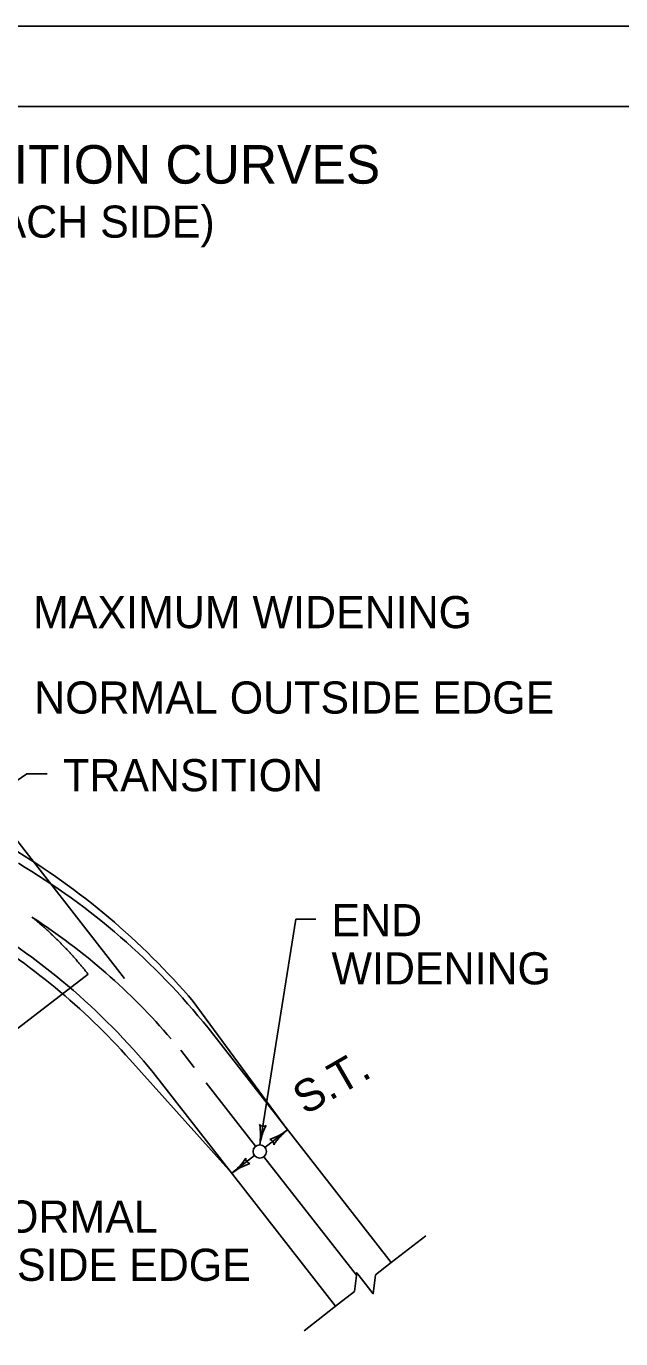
# Model space of a CAD drawing. Extents: x 997.6 to 1036.6, y 998.9 to 1022.6.
# Drawn here: x 1022.21 to 1025.91, y 1013.83 to 1022 of the extents above; entities that cross this region are included whole.
import ezdxf

# ---------------------------------------------------------------- set-up
doc = ezdxf.new("R2010")
doc.units = 0
for name, color, linetype in [('Level 1', 7, 'Continuous'), ('Level 10', 7, 'Continuous'), ('Level 11', 7, 'Continuous'), ('Level 14', 7, 'Continuous')]:
    doc.layers.add(name, color=color, linetype=linetype)

msp = doc.modelspace()

# ---------------------------------------------------------------- linework, layer by layer
at = {"layer": 'Level 1'}
for p, q in [((1022.8215833333335, 1016.0725000000001), (1020.7957500000001, 1018.6659166666668)), ((1022.2137500000001, 1017.3451666666668), (1021.7845833333334, 1017.0533333333335)), ((1022.3387500000001, 1017.3451666666668), (1022.2137500000001, 1017.3451666666668)), ((1022.2448333333334, 1016.4543333333335), (1022.2448333333334, 1016.4543333333335)), ((1023.8876666666667, 1016.4411666666668), (1023.6633333333334, 1015.0360833333334)), ((1024.0126666666667, 1016.4411666666668), (1023.8876666666667, 1016.4411666666668)), ((1022.6580833333335, 1016.1471666666667), (1022.6580833333335, 1016.1471666666667)), ((1020.7699166666667, 1014.6983333333335), (1022.5946666666669, 1016.0985000000002)), ((1022.5946666666669, 1016.0985000000002), (1022.5946666666669, 1016.0985000000002)), ((1023.8368333333335, 1015.1300833333335), (1023.2490833333335, 1015.9277500000002)), ((1024.4829166666668, 1014.3030000000001), (1023.3413333333334, 1015.7643333333334)), ((1023.1710000000002, 1015.6250833333335), (1023.1710000000002, 1015.6250833333335)), ((1023.2552500000002, 1015.5173333333335), (1023.1710833333335, 1015.6250833333335)), ((1023.4901666666668, 1014.8592500000001), (1022.8554166666668, 1015.5670833333335)), ((1024.1362500000002, 1014.0321666666669), (1023.0006666666668, 1015.4858333333335)), ((1023.6380000000001, 1015.0273333333334), (1023.3292500000001, 1015.4226666666668)), ((1023.6961666666668, 1015.0201666666668), (1023.8368333333335, 1015.1300833333335)), ((1023.4901666666668, 1014.8592500000001), (1023.6308333333335, 1014.9691666666668)), ((1024.2654166666669, 1014.2240833333335), (1023.6890000000001, 1014.9620000000001)), ((1024.4829166666668, 1014.3030000000001), (1024.6972500000002, 1014.4704166666668)), ((1023.9402500000001, 1013.8790833333335), (1024.1545833333334, 1014.0465000000002))]:
    msp.add_line(p, q, dxfattribs=at)
msp.add_lwpolyline([(1024.1545833333334, 1014.0465000000002), (1024.2530833333335, 1014.1234166666668), (1024.2674166666668, 1014.2404166666668), (1024.3700000000001, 1014.1090833333335), (1024.3844166666668, 1014.2260833333335), (1024.4829166666668, 1014.3030000000001)], dxfattribs=at)
msp.add_circle((1023.6635000000001, 1014.9946666666668), 0.04144113965081904, dxfattribs=at)
for centre, radius, start, end in [((1019.7980356205516, 1012.9870509560116), 4.5344753181137865, 40.43591666666663, 59.237891666666656), ((1019.8991189538849, 1012.9904676226782), 4.4207658630355615, 38.86317500000001, 59.237891666666656), ((1019.7208210273714, 1012.7871692728792), 4.24737273250741, 39.447619444444456, 59.99228611111113), ((1019.7183483519041, 1012.7728508827383), 4.201063270116807, 41.691919444444466, 59.35362222222227), ((1020.0553910755242, 1013.0771749778959), 4.024780237228641, 40.59442222222222, 57.044294444444446), ((1023.2775938618827, 1015.0976698737014), 0.39062493750316046, 350.92880833333334, 9.597591666666688), ((1023.6867937872944, 1015.1827606271128), 0.031249995303661487, 219.70340555555558, 301.8201), ((1024.0490728047841, 1014.9744967929654), 0.39062493750315885, 152.27596666666668, 170.92269722222224), ((1023.5963191105357, 1015.4378831878312), 0.3906249375125672, 289.35116111111114, 307.9978916666667), ((1024.0773475561311, 1014.8222834788356), 0.3906249375125792, 128.00400277777783, 146.67278611111118), ((1024.0773475561311, 1014.8222834788356), 0.3906249375125792, 127.99177777777788, 128.00400277777788), ((1023.2775938618827, 1015.0976698737014), 0.39062493750316046, 350.9165833333334, 350.9288083333334), ((1023.7197616538126, 1015.0386566235286), 0.031249995304424974, 356.77860000000004, 78.89529444444452), ((1023.249652443869, 1015.1670498544979), 0.3906249375125792, 308.00400277777777, 326.6727861111111), ((1023.7306808894645, 1014.5514501455023), 0.3906249375125672, 109.35116111111111, 127.99789166666667), ((1023.6072383461875, 1014.9506767098048), 0.031249995304424974, 176.7786, 258.89529444444446), ((1023.249652443869, 1015.1670498544979), 0.3906249375125792, 307.9917777777778, 308.0040027777778)]:
    msp.add_arc(centre, radius, start, end, dxfattribs=at)
msp.add_spline([(1022.2532500000001, 1016.4474166666668), (1022.2669166666668, 1016.4360833333335), (1022.2840833333335, 1016.4216666666669), (1022.3010833333335, 1016.4070000000002), (1022.3179166666667, 1016.3921666666668), (1022.3346666666667, 1016.3771666666668), (1022.3511666666668, 1016.3620000000001), (1022.3675833333334, 1016.3466666666668), (1022.3838333333334, 1016.3311666666668), (1022.3999166666669, 1016.3155833333335), (1022.4159166666668, 1016.2997500000001), (1022.4316666666668, 1016.2838333333335), (1022.4473333333335, 1016.2676666666667), (1022.4628333333335, 1016.2514166666668), (1022.4780833333334, 1016.2350000000001), (1022.4932500000001, 1016.2185000000002), (1022.5082500000001, 1016.2017500000002), (1022.5230833333335, 1016.1849166666668), (1022.5377500000002, 1016.1679166666668), (1022.5522500000002, 1016.1507500000001), (1022.5665833333335, 1016.1335000000001), (1022.5806666666668, 1016.1160833333334), (1022.5946666666669, 1016.0985000000002)], degree=3, dxfattribs=at)
at = {"layer": 'Level 10'}
msp.add_line((1007.0000000000001, 1021.5000000000001), (1035.5000000000002, 1021.5000000000001), dxfattribs=at)
msp.add_lwpolyline([(1007.0000000000001, 1000.5000000000001), (1035.5000000000002, 1000.5000000000001), (1035.5000000000002, 1021.5000000000001), (1007.0000000000001, 1021.5000000000001)], close=True, dxfattribs=at)
at = {"layer": 'Level 11'}
msp.add_lwpolyline([(1007.0000000000001, 1000.5000000000001), (1035.5000000000002, 1000.5000000000001), (1035.5000000000002, 1021.5000000000001), (1007.0000000000001, 1021.5000000000001)], close=True, dxfattribs=at)
at = {"layer": 'Level 14'}
msp.add_line((1036.0000000000002, 1022.0000000000001), (1000.0000000000001, 1022.0000000000001), dxfattribs=at)

# ---------------------------------------------------------------- texts
at = {"layer": 'Level 1'}
for s, height, p in [('CURVE WIDENING FOR SPIRAL TRANSITION CURVES', 0.24000000000000002, (1016.1040833333335, 1021.0201666666668)), ('(WIDENING DIVIDED EQUALLY ON EACH SIDE)', 0.20000000000000004, (1017.3793333333334, 1020.6836666666668)), ('MAXIMUM WIDENING', 0.20000000000000004, (1022.2516666666668, 1018.2527500000001)), ('NORMAL OUTSIDE EDGE', 0.20000000000000004, (1022.2583333333334, 1017.7210000000001)), ('TRANSITION', 0.20000000000000004, (1022.4387500000001, 1017.2375000000002)), ('END', 0.20000000000000004, (1024.1102500000002, 1016.3350833333335)), ('WIDENING', 0.20000000000000004, (1024.1102500000002, 1016.0350833333334)), ('NORMAL', 0.20000000000000004, (1021.8840833333335, 1014.4895833333335)), ('INSIDE EDGE', 0.20000000000000004, (1021.8840833333335, 1014.1895833333334))]:
    msp.add_text(s, height=height, dxfattribs=at).set_placement(p)
msp.add_text('S.T.', height=0.20000000000000004, rotation=30.000000000000004, dxfattribs=at).set_placement((1023.9459166666668, 1015.2187500000001))

doc.saveas('drawing.dxf')
